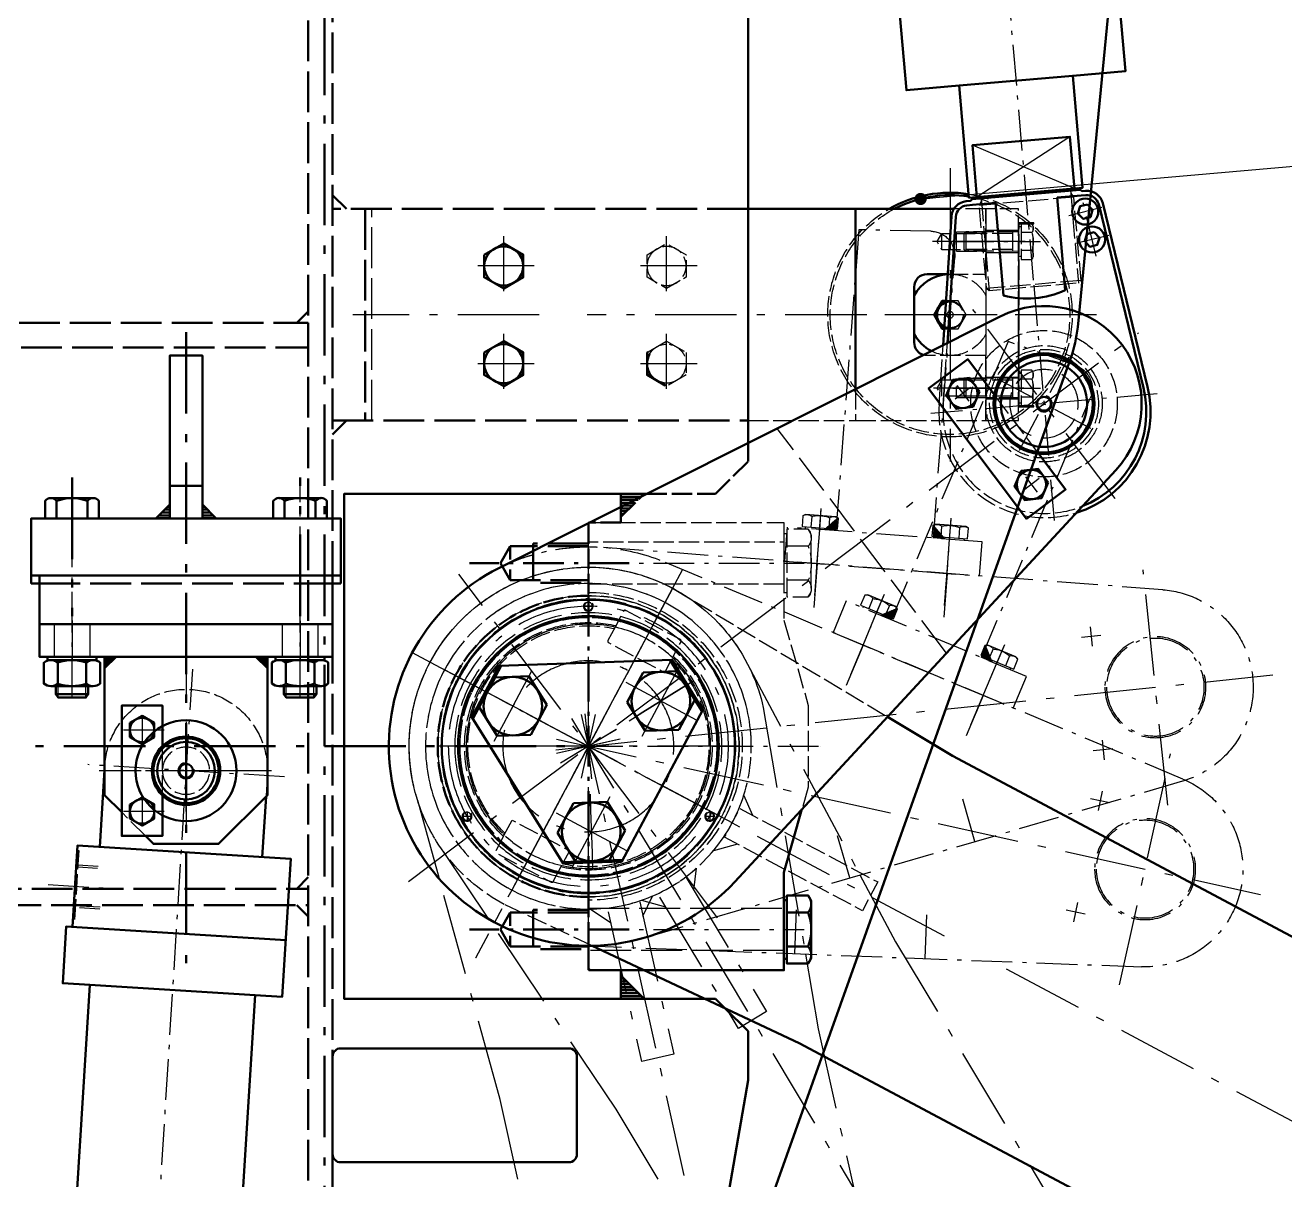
# Model space of a CAD drawing. Extents: x 0 to 5945, y 0 to 4205.
# Drawn here: x 3997 to 4770, y 1923 to 2632 of the extents above; entities that cross this region are included whole.
import ezdxf

# ---------------------------------------------------------------- set-up
doc = ezdxf.new("R2010")
doc.units = 0
doc.header["$LTSCALE"] = 5
for name, pattern in [('CENTER', [16, 10, -2.5, 1, -2.5]), ('CENTER2', [8, 5, -1.25, 0.5, -1.25]), ('DASHED', [6.25, 5, -1.25]), ('DASHED2', [3.1, 2.5, -0.6])]:
    doc.linetypes.add(name, pattern=pattern)
doc.layers.get('0').update_dxf_attribs({"color": 4, "linetype": 'CONTINUOUS', "lineweight": 50})
for name, color, linetype, lineweight in [('1', 4, 'CONTINUOUS', 50), ('3', 7, 'DASHED', 25), ('3A', 7, 'DASHED2', 25), ('4', 7, 'CONTINUOUS', 25), ('5', 7, 'CONTINUOUS', 25), ('7', 2, 'CENTER', 25), ('7A', 2, 'CENTER2', 25), ('8', 7, 'CONTINUOUS', 25)]:
    doc.layers.add(name, color=color, linetype=linetype, lineweight=lineweight)
doc.styles.get("Standard").update_dxf_attribs({"font": 'bgdx.shx', "bigfont": 'bghzdx.shx'})
doc.dimstyles.new('GEN-ISO$7', dxfattribs={"dimscale": 5, "dimtxt": 5, "dimasz": 1.5, "dimexe": 2, "dimexo": 0, "dimgap": 1.6, "dimtad": 1, "dimdec": 3, "dimzin": 9, "dimdsep": 46, "dimtxsty": 'Standard', "dimcen": 0, "dimclrd": 256, "dimclre": 256, "dimclrt": 4, "dimadec": 0, "dimazin": 2, "dimtp": 0.1, "dimtm": 0.1, "dimtfac": 0.71, "dimtdec": 3, "dimtmove": 0, "dimatfit": 3, "dimldrblk": 'DOT', "dimfxl": 0, "dimtzin": 9, "dimlwd": -1, "dimlwe": -1, "dimarcsym": 0})

# ---------------------------------------------------------------- blocks, each defined once
blk = doc.blocks.new('_Dot')
at = {"color": 0, "linetype": 'ByBlock', "lineweight": -2}
blk.add_line((-0.5, 0), (-1, 0), dxfattribs=at)
at = {"color": 0, "linetype": 'ByBlock', "const_width": 0.5}
blk.add_lwpolyline([(-0.25, 0, 1), (0.25, 0, 1)], format="xyb", close=True, dxfattribs=at)
blk = doc.blocks.new('*X26')
at = {"layer": '8', "lineweight": 50}
for p, q in [((10.05, 6.13), (-3.93, 6.13)), ((-3.93, 4.38), (8.3, 4.38)), ((6.55, 2.63), (-3.93, 2.63)), ((-3.93, 0.88), (4.8, 0.88)), ((3.05, -0.87), (-3.93, -0.87)), ((-3.93, -2.62), (1.3, -2.62)), ((-0.45, -4.37), (-3.93, -4.37)), ((-3.93, -6.13), (-2.2, -6.13))]:
    blk.add_line(p, q, dxfattribs=at)
blk = doc.blocks.new('*X28')
at = {"layer": '8', "lineweight": 50}
for p, q in [((-3.53, 7), (-3.47, 7)), ((-1.72, 5.25), (-3.53, 5.25)), ((-3.53, 3.5), (0.03, 3.5)), ((1.78, 1.75), (-3.53, 1.75)), ((-3.53, 0), (3.53, 0)), ((5.28, -1.75), (-3.53, -1.75)), ((-3.53, -3.5), (7.03, -3.5)), ((8.78, -5.25), (-3.53, -5.25)), ((-3.53, -7), (10.53, -7))]:
    blk.add_line(p, q, dxfattribs=at)
blk = doc.blocks.new('*X31')
at = {"layer": '8', "lineweight": 50}
for p, q in [((-2.45, 3.5), (-1.05, 3.5)), ((0.7, 1.75), (-2.45, 1.75)), ((-2.45, 0), (2.45, 0)), ((4.2, -1.75), (-2.45, -1.75)), ((-2.45, -3.5), (5.95, -3.5))]:
    blk.add_line(p, q, dxfattribs=at)
blk = doc.blocks.new('*X32')
at = {"layer": '8', "lineweight": 50}
for p, q in [((2.45, 1.75), (-0.7, 1.75)), ((1.05, 3.5), (2.45, 3.5)), ((-5.95, -3.5), (2.45, -3.5)), ((2.45, -1.75), (-4.2, -1.75)), ((-2.45, 0), (2.45, 0))]:
    blk.add_line(p, q, dxfattribs=at)
blk = doc.blocks.new('22107608B1-S')
at = {"layer": '1', "lineweight": 50}
for p, q in [((-95, -5256), (-75, -5256)), ((-180, -5311), (10, -5311)), ((182, -5556.86), (196.14, -5571))]:
    blk.add_line(p, q, dxfattribs=at)
for points in [[(260, -5022.85), (260, -4292.48), (289.34, -4260.46)], [(260, -5229.7), (260, -5022.85)], [(233.44, -5571), (12, -5571), (12, -5261), (197.68, -5261)], [(182, -5571), (12, -5571), (12, -5261), (182, -5261), (182, -5268.88)], [(10, -5316), (10, -5276), (-180, -5276), (-180, -5316), (-175.03, -5316)], [(4.97, -5316), (10, -5316)]]:
    blk.add_lwpolyline(points, dxfattribs=at)
at = {"layer": '1', "lineweight": 50, "flags": 128}
for points in [[(-95, -5276), (-95, -5176), (-75, -5176), (-75, -5276), (-95, -5276)], [(-95, -5267.51), (-103.49, -5276), (-95, -5276), (-95, -5267.51)], [(-75, -5267.51), (-66.51, -5276), (-75, -5276), (-75, -5267.51)]]:
    blk.add_lwpolyline(points, dxfattribs=at)
at = {"layer": '1', "lineweight": 50}
for points in [[(162, -5530.7), (162, -5552.9, 0.414214), (162.6, -5553.5), (182, -5553.5), (182, -5571)], [(-400, -6383), (-550, -6383), (-550, -6384), (-550, -6431), (-220, -6501.41), (-157.24, -6456.8, -0.414214), (-143.29, -6459.16), (-46.04, -6596), (-10, -6596), (105.04, -6516.48), (260, -5621), (260, -5591), (245.82, -5576.82)]]:
    blk.add_lwpolyline(points, format="xyb", dxfattribs=at)
at = {"layer": '1', "lineweight": 50, "flags": 128}
blk.add_lwpolyline([(9.98, -5671.5), (149.98, -5671.5, 0.414212), (154.98, -5666.5), (154.98, -5606.5, 0.414211), (149.98, -5601.5), (9.98, -5601.5, 0.414215), (4.98, -5606.5), (4.98, -5666.5, 0.414216)], format="xyb", close=True, dxfattribs=at)
at = {"layer": '3', "lineweight": 50}
for p, q in [((4.96, -5077.51), (13.45, -5086)), ((260, -5086), (4.96, -5086)), ((25, -5086), (25, -5216)), ((-17.07, -5156), (-10, -5148.93)), ((4.97, -5216), (260, -5216)), ((4.97, -5224.49), (13.45, -5216)), ((-17.07, -5503.5), (-10, -5496.43)), ((-10, -5520.57), (-17.07, -5513.5))]:
    blk.add_line(p, q, dxfattribs=at)
at = {"layer": '3', "lineweight": 50, "flags": 128}
for points in [[(-10, -6300), (5, -6300), (4.93, -4196.94), (-10, -4197), (-10, -6300)], [(-280, -5171), (-10, -5171), (-10, -5156), (-280, -5156), (-280, -5171)], [(114, -5293), (107.94, -5303.5), (114, -5314)], [(162, -5293), (114, -5293), (114, -5314), (162, -5314)], [(162, -5291.5), (128, -5291.5), (128, -5315.5), (162, -5315.5)], [(114, -5518), (107.94, -5528.5), (114, -5539)], [(162, -5518), (114, -5518), (114, -5539), (162, -5539)], [(162, -5516.5), (128, -5516.5), (128, -5540.5), (162, -5540.5)]]:
    blk.add_lwpolyline(points, dxfattribs=at)
at = {"layer": '3', "lineweight": 50}
blk.add_lwpolyline([(-175.03, -5316), (4.97, -5316)], dxfattribs=at)
at = {"layer": '3', "lineweight": 50, "flags": 128}
blk.add_lwpolyline([(-201, -5513.5), (-201, -5503.5), (-10, -5503.5), (-10, -5513.5)], close=True, dxfattribs=at)
at = {"layer": '3A', "lineweight": 50}
blk.add_line((182, -5275.14), (196.14, -5261), dxfattribs=at)
for points in [[(197.68, -5261), (240, -5261), (260, -5241), (260, -5229.7)], [(245.82, -5576.82), (240, -5571), (233.44, -5571)]]:
    blk.add_lwpolyline(points, dxfattribs=at)
blk.add_lwpolyline([(182, -5268.88), (182, -5278.5), (162.6, -5278.5, 0.414214), (162, -5279.1), (162, -5323.5, 1), (162, -5508.5), (162, -5530.7, 0.414214)], format="xyb", dxfattribs=at)
at = {"layer": '7', "lineweight": 50}
blk.add_line((-85, -5161.7), (-85, -5561.59), dxfattribs=at)
at = {"layer": '7', "lineweight": 50, "flags": 128}
for points in [[(0, -3686), (0, -3711), (0, -6358), (0, -6383)], [(-155, -5251), (-155, -5276), (-155, -5311), (-155, -5336)], [(-15, -5336), (-15, -5311), (-15, -5276), (-15, -5251)], [(-400, -5416), (-375, -5416), (165.88, -5416), (165.88, -5416)]]:
    blk.add_lwpolyline(points, dxfattribs=at)
at = {"layer": '7A', "lineweight": 50, "flags": 128}
for points in [[(187, -5303.5), (162, -5303.5), (114, -5303.5), (89, -5303.5)], [(162, -5508.5), (162, -5341), (162, -5323.5)], [(187, -5528.5), (162, -5528.5), (114, -5528.5), (89, -5528.5)]]:
    blk.add_lwpolyline(points, dxfattribs=at)
at = {"layer": '8', "lineweight": 50}
for name, p in [('*X26', (185.93, -5267.29)), ('*X32', (-97.45, -5272.41)), ('*X31', (-72.55, -5272.41)), ('*X28', (185.53, -5563.91))]:
    blk.add_blockref(name, p, dxfattribs=at)
blk = doc.blocks.new('*X47')
at = {"layer": '8', "lineweight": 50}
for p, q in [((4.68075, 3.0625), (-1.61825, 3.0625)), ((-1.61825, 2.1875), (3.80575, 2.1875)), ((2.93075, 1.3125), (-1.61825, 1.3125)), ((-1.61825, 0.4375), (2.05575, 0.4375)), ((1.18075, -0.4375), (-1.61825, -0.4375)), ((-1.61825, -1.3125), (0.30575, -1.3125)), ((-0.56925, -2.1875), (-1.61825, -2.1875)), ((-1.61825, -3.0625), (-1.44425, -3.0625))]:
    blk.add_line(p, q, dxfattribs=at)
blk = doc.blocks.new('*X48')
at = {"layer": '8', "lineweight": 50}
for p, q in [((1.6175, 3.0625), (-4.68, 3.0625)), ((-3.805, 2.1875), (1.6175, 2.1875)), ((1.6175, 1.3125), (-2.93, 1.3125)), ((-2.055, 0.4375), (1.6175, 0.4375)), ((1.6175, -0.4375), (-1.18, -0.4375)), ((-0.305, -1.3125), (1.6175, -1.3125)), ((1.6175, -2.1875), (0.57, -2.1875)), ((1.445, -3.0625), (1.6175, -3.0625))]:
    blk.add_line(p, q, dxfattribs=at)
blk = doc.blocks.new('22107580-V')
at = {"layer": '1'}
for p, q in [((20, -27.07), (27.071, -20)), ((112.929, -20), (119.999, -27.07))]:
    blk.add_line(p, q, dxfattribs=at)
at = {"layer": '1', "flags": 128}
blk.add_lwpolyline([(-20, 0), (159.999, 0), (159.999, -20), (-20, -20)], close=True, dxfattribs=at)
at = {"layer": '1'}
for points in [[(109.499, -115.5), (119.999, -105), (119.999, -20), (20, -20)], [(20, -20), (20, -105), (50, -135), (89.999, -135), (94.999, -130)]]:
    blk.add_lwpolyline(points, dxfattribs=at)
for radius in [21, 20]:
    blk.add_circle((69.999, -90), radius, dxfattribs=at)
at = {"layer": '3'}
for p, q in [((-11, 0), (-11, -20)), ((11, 0), (11, -20)), ((128.999, 0), (128.999, -20)), ((150.999, 0), (150.999, -20))]:
    blk.add_line(p, q, dxfattribs=at)
at = {"layer": '3A'}
blk.add_lwpolyline([(94.999, -130), (109.499, -115.5)], dxfattribs=at)
at = {"layer": '7'}
for p, q in [((0, 2.11), (0, -22.735)), ((69.999, 2.5275), (69.999, -137.775)), ((139.999, 2.3175), (139.999, -22.735)), ((96.999, -57.8775), (96.999, -72.4925)), ((17.5883, -90), (123.4415, -90)), ((96.999, -107.8775), (96.999, -122.4925))]:
    blk.add_line(p, q, dxfattribs=at)
at = {"layer": '7A', "flags": 128}
for points in [[(83.499, -65), (88.499, -65), (105.499, -65), (110.499, -65)], [(83.499, -115), (88.499, -115), (105.499, -115), (110.499, -115)]]:
    blk.add_lwpolyline(points, dxfattribs=at)
at = {"layer": '8'}
for name, p in [('*X47', (21.6182, -23.8325)), ('*X48', (118.3815, -23.8325))]:
    blk.add_blockref(name, p, dxfattribs=at)
blk = doc.blocks.new('Achsh-25x6-D1')
at = {"layer": '1', "flags": 128}
blk.add_lwpolyline([(20, -14.14), (20, 10.67), (-5, 10.67), (-5, -69.33), (20, -69.33), (20, -44.52)], dxfattribs=at)
for points in [[(0, 0), (0, -8.66), (7.5, -12.99), (15, -8.66), (15, 0), (7.5, 4.33)], [(0, -50), (0, -58.66), (7.5, -62.99), (15, -58.66), (15, -50), (7.5, -45.67)]]:
    blk.add_lwpolyline(points, close=True, dxfattribs=at)
at = {"layer": '1'}
for centre in [(7.5, -4.33), (7.5, -54.33)]:
    blk.add_circle(centre, 7.5, dxfattribs=at)
at = {"layer": '3A'}
blk.add_line((20, -44.52), (20, -14.14), dxfattribs=at)
blk = doc.blocks.new('22107588-V')
at = {"layer": '1'}
blk.add_lwpolyline([(-131.1, -38.66), (-120, -77.5), (-120, -137.5), (-34.23, -137.5)], dxfattribs=at)
blk.add_lwpolyline([(-34.23, -137.5), (-1, -137.5), (0, -136.5), (0, -122.5, -1)], format="xyb", dxfattribs=at)
at = {"layer": '3'}
for points in [[(0, -122.5), (0, -99.5), (-120, -99.5), (-120, -125.5)], [(-120, -125.5), (0, -125.5), (0, -122.5)]]:
    blk.add_lwpolyline(points, dxfattribs=at)
at = {"layer": '3A'}
blk.add_lwpolyline([(0, 136.5), (-1, 137.5), (-120, 137.5), (-120, 77.5), (-135, 25), (-135, -25), (-131.1, -38.66)], dxfattribs=at)
blk.add_lwpolyline([(0, -122.5), (0, -92.5, -1), (0, 92.5), (0, 136.5)], format="xyb", dxfattribs=at)
at = {"layer": '3A', "flags": 128}
blk.add_lwpolyline([(-120, 99.5), (0, 99.5), (0, 125.5), (-120, 125.5)], close=True, dxfattribs=at)
at = {"layer": '3A'}
blk.add_arc((0, 0), 94.5, 90, 270, dxfattribs=at)
at = {"layer": '7A', "flags": 128}
for points in [[(0, 112.5), (-120, 112.5), (-132.5, 112.5)], [(0, -92.5), (0, -92.5), (0, 92.5)], [(3.79, 0), (3.79, 0), (-142.27, 0), (-142.27, 0)], [(0, -112.5), (-120, -112.5), (-132.5, -112.5)]]:
    blk.add_lwpolyline(points, dxfattribs=at)
blk = doc.blocks.new('22107582-V')
at = {"layer": '1'}
for points in [[(95, 276.35), (95, 216), (-15.56, 216)], [(-15.56, 216), (95, 216), (95, 150)]]:
    blk.add_lwpolyline(points, dxfattribs=at)
blk.add_lwpolyline([(5.36, 257.64, 0.32905), (13, 252), (47, 252, 0.414214), (55, 260), (55, 272.57)], format="xyb", dxfattribs=at)
at = {"layer": '3'}
for p, q in [((-20, 269), (-10, 269)), ((-35, -81), (95, -81))]:
    blk.add_line(p, q, dxfattribs=at)
at = {"layer": '3', "flags": 128}
for points in [[(-21, 296), (-21, 278), (-9, 278), (-9, 296)], [(-20, 296), (-20, 269), (-15, 266.11), (-10, 269), (-10, 296)]]:
    blk.add_lwpolyline(points, dxfattribs=at)
at = {"layer": '3A'}
for p, q in [((69, 278), (69, 296)), ((81, 278), (81, 296)), ((69, 278), (81, 278)), ((70, 269), (80, 269))]:
    blk.add_line(p, q, dxfattribs=at)
blk.add_lwpolyline([(-35, 296), (5, 296), (5, 260, 0.074949), (5.36, 257.64)], format="xyb", dxfattribs=at)
for points in [[(-15.56, 216), (-35, 216), (-35, 296)], [(55, 272.57), (55, 296), (95, 296), (95, 276.35)], [(-35, 150), (-35, 216)]]:
    blk.add_lwpolyline(points, dxfattribs=at)
at = {"layer": '3A', "flags": 128}
blk.add_lwpolyline([(70, 296), (70, 269), (75, 266.11), (80, 269), (80, 296)], dxfattribs=at)
at = {"layer": '7'}
for p, q in [((-15, 301.64), (-15, 263.91)), ((30, 302.9), (30, 51.27)), ((75, 297.83), (75, 263.34)), ((0, 118.72), (0, 84.03)), ((60, 118.72), (60, 84.03)), ((-15.55, 100), (18.3, 100)), ((44.45, 100), (78.3, 100)), ((0, 18.72), (0, -15.97)), ((30, 21.87), (30, -92.57)), ((60, 18.72), (60, -15.97)), ((-15.55, 0), (18.3, 0)), ((44.45, 0), (78.3, 0))]:
    blk.add_line(p, q, dxfattribs=at)
blk = doc.blocks.new('22107576-Dv')
at = {"layer": '3'}
for p, q in [((-6.75, 0), (-6.75, 20)), ((6.7503, 20), (6.7503, 0)), ((83.2503, 20), (83.2503, 0)), ((96.7503, 0), (96.7503, 20))]:
    blk.add_line(p, q, dxfattribs=at)
at = {"layer": '3A', "flags": 128}
blk.add_lwpolyline([(-20, 20), (110.0003, 20), (110.0003, 0), (-20, 0)], close=True, dxfattribs=at)
at = {"layer": '7'}
for p, q in [((0, -4.055), (0, 24.343)), ((90.0003, -3.387), (90.0003, 22.673))]:
    blk.add_line(p, q, dxfattribs=at)
blk = doc.blocks.new('22107570-Sv')
at = {"layer": '3A'}
for centre, radius in [((0, 0), 46.25), ((0, 0), 45.25), ((0, 43), 1.25), ((0, 0), 41), ((0, 0), 40), ((-37.24, -21.5), 1.25), ((37.24, -21.5), 1.25)]:
    blk.add_circle(centre, radius, dxfattribs=at)
at = {"layer": '4', "flags": 128}
for points in [[(0.93, 44.18, -1.597275), (-1.5, 43, -0.168227), (-1.18, 43.93)], [(-36.31, -20.32, -1.597275), (-38.74, -21.5, -0.168227), (-38.42, -20.57)], [(38.17, -20.32, -1.597275), (35.74, -21.5, -0.168227), (36.06, -20.57)]]:
    blk.add_lwpolyline(points, format="xyb", dxfattribs=at)
at = {"layer": '7'}
for p, q in [((1.5, 43), (-1.5, 43)), ((0, 44.5), (0, 41.5)), ((-35.74, -21.5), (-38.74, -21.5)), ((-37.24, -20), (-37.24, -23)), ((38.74, -21.5), (35.74, -21.5)), ((37.24, -20), (37.24, -23))]:
    blk.add_line(p, q, dxfattribs=at)
at = {"layer": '7A', "flags": 128}
for points in [[(0, -46.25), (0, -46.25), (0, 46.25), (0, 46.25)], [(-46.25, 0), (-46.25, 0), (46.25, 0), (46.25, 0)]]:
    blk.add_lwpolyline(points, dxfattribs=at)
at = {"layer": '7A'}
blk.add_circle((0, 0), 43, dxfattribs=at)
blk = doc.blocks.new('22107587-S')
at = {"layer": '1'}
for radius in [20, 17.69, 4.25]:
    blk.add_circle((0, 0), radius, dxfattribs=at)
at = {"layer": '3A'}
blk.add_circle((0, 0), 14.5, dxfattribs=at)
at = {"layer": '4', "flags": 128}
blk.add_lwpolyline([(0.99, 4.9, -2.10934), (-5, 0, -0.050042), (-4.9, 0.99)], format="xyb", dxfattribs=at)
at = {"layer": '7', "flags": 128}
for points in [[(0, -25), (0, -25), (0, 25), (0, 25)], [(-25, 0), (-25, 0), (25, 0), (25, 0)]]:
    blk.add_lwpolyline(points, dxfattribs=at)
blk = doc.blocks.new('22107577-Sv')
at = {"layer": '3A'}
for p, q in [((-11.47, -4.5), (-10.97, -4.5)), ((100.97, -4.5), (101.47, -4.5))]:
    blk.add_line(p, q, dxfattribs=at)
blk.add_lwpolyline([(-11.47, -9.5), (-11.47, 0), (101.47, 0), (101.47, -9.5), (100.97, -9.5), (100.97, -0.5), (-10.97, -0.5), (-10.97, -9.5)], close=True, dxfattribs=at)
blk = doc.blocks.new('6kt-schr-M12x35-Vv')
at = {"layer": '3A'}
for p, q in [((-12.44, 2.55), (3.56, 12.19)), ((0.75, 9.39), (4.13, 3.77)), ((3.56, 12.19), (5.44, 12.22)), ((5.44, 12.22), (8.83, 6.6)), ((-13.35, 0.9), (-12.44, 2.55)), ((-9.96, -4.72), (-13.35, 0.9)), ((8.83, 6.6), (-9.96, -4.72)), ((-8.65, 3.73), (-5.27, -1.89)), ((5.14, 3.1), (21.55, -24.14)), ((7.14, 5.59), (7.71, 4.64)), ((-7.71, -4.64), (-8.28, -3.7)), ((-5.14, -3.1), (11.27, -30.34)), ((7.31, -0.5), (-2.97, -6.69)), ((-2.07, -6.15), (13.25, -31.59)), ((6.41, -1.04), (21.73, -26.48)), ((11.27, -30.34), (11.81, -31.24)), ((22.09, -25.04), (11.81, -31.24)), ((13.25, -31.59), (21.73, -26.48)), ((21.55, -24.14), (22.09, -25.04)), ((22.09, -25.04), (21.73, -26.48)), ((11.81, -31.24), (13.25, -31.59))]:
    blk.add_line(p, q, dxfattribs=at)
for centre, radius, start, end in [((4.05, -6.73), 16.45, 101.5911, 140.53357), ((4.91, 7.79), 4.47, 83.18257, 158.94209), ((-9.18, -0.7), 4.47, 83.18259, 158.9421)]:
    blk.add_arc(centre, radius, start, end, dxfattribs=at)
at = {"layer": '7A'}
blk.add_line((20.98, -34.84), (-6.69, 11.11), dxfattribs=at)
blk = doc.blocks.new('6kt-schr-M24x150-Vv')
at = {"layer": '1'}
for p, q in [((-121.8, -207.01), (-120, -207.01)), ((-135.02, -214.62), (-121.8, -214.62)), ((-135.02, -235.41), (-121.8, -235.41)), ((-120, -243.01), (-121.8, -243.01))]:
    blk.add_line(p, q, dxfattribs=at)
at = {"layer": '1', "flags": 128}
blk.add_lwpolyline([(-136.8, -207.32), (-135.02, -204.23), (-121.8, -204.23), (-121.8, -245.8), (-135.02, -245.8), (-136.8, -242.71), (-136.8, -207.32)], dxfattribs=at)
blk.add_lwpolyline([(-135.02, -204.23, 0.343154), (-135.02, -214.62, 0.171573), (-135.02, -235.41, 0.343154), (-135.02, -245.8)], format="xyb", dxfattribs=at)
at = {"layer": '3A'}
for p, q in [((-121.8, 17.99), (-120, 17.99)), ((-135.02, 10.38), (-121.8, 10.38)), ((-135.02, -10.41), (-121.8, -10.41)), ((-120, -18.01), (-121.8, -18.01))]:
    blk.add_line(p, q, dxfattribs=at)
at = {"layer": '3A', "flags": 128}
blk.add_lwpolyline([(-136.8, 17.68), (-135.02, 20.77), (-121.8, 20.77), (-121.8, -20.8), (-135.02, -20.8), (-136.8, -17.71), (-136.8, 17.68)], dxfattribs=at)
blk.add_lwpolyline([(-135.02, 20.77, 0.343154), (-135.02, 10.38, 0.171573), (-135.02, -10.41, 0.343154), (-135.02, -20.8)], format="xyb", dxfattribs=at)
blk = doc.blocks.new('6kt-verschr-M20x110-V')
at = {"layer": '1'}
for p, q in [((-12.99, 12.5), (12.99, 12.5)), ((-9.48, 10.71), (-9.48, 0)), ((9.48, 10.71), (9.48, 0)), ((-8.77, -88.52), (-8.77, -101.48)), ((8.77, -88.52), (8.77, -101.48)), ((12.99, -103), (-12.99, -103)), ((-10, -108.01), (10, -108.01))]:
    blk.add_line(p, q, dxfattribs=at)
at = {"layer": '1', "flags": 128}
blk.add_lwpolyline([(15, 0), (-16.5, 0), (-16.5, 10.71, -0.510795), (-9.48, 10.71, -0.188993), (9.48, 10.71, -0.510795), (16.5, 10.71), (16.5, 0)], format="xyb", close=True, dxfattribs=at)
blk.add_lwpolyline([(-15, -87), (15, -87), (15, -85), (-15, -85)], close=True, dxfattribs=at)
for points in [[(-13.01, -87, 0.179455), (-17.32, -88.61), (-17.32, -101.39, 0.366725), (-8.77, -101.48, 0.173815), (8.77, -101.48, 0.366725), (17.32, -101.39), (17.32, -88.61, 0.179455), (13.01, -87)], [(12.97, -87, 0.174003), (8.77, -88.52, 0.173815), (-8.77, -88.52, 0.174027), (-12.97, -87)]]:
    blk.add_lwpolyline(points, format="xyb", dxfattribs=at)
blk.add_lwpolyline([(-10, -103), (-10, -108.01), (-8.5, -110.01), (8.5, -110.01), (10, -108.01), (10, -103)], dxfattribs=at)
at = {"layer": '4'}
for p, q in [((-8.5, -110.01), (-8.5, -103)), ((8.5, -110.01), (8.5, -103))]:
    blk.add_line(p, q, dxfattribs=at)
at = {"layer": '7A', "flags": 128}
blk.add_lwpolyline([(0, -110.01), (0, -103), (0, 20.05)], dxfattribs=at)
blk = doc.blocks.new('22107676-V')
at = {"layer": '1', "flags": 128}
for points in [[(-98, -1114.07), (-110, -1107.14), (-122, -1114.07), (-122, -1127.93), (-110, -1134.86), (-98, -1127.93)], [(-98, -1174.07), (-110, -1167.14), (-122, -1174.07), (-122, -1187.93), (-110, -1194.86), (-98, -1187.93)]]:
    blk.add_lwpolyline(points, close=True, dxfattribs=at)
at = {"layer": '1'}
for points in [[(-209.04, -1194.31), (-198, -1187.93), (-198, -1174.07)], [(-198, -1174.07), (-198.69, -1173.68)]]:
    blk.add_lwpolyline(points, dxfattribs=at)
blk.add_lwpolyline([(-4.97, -1341), (175.03, -1341), (175.03, -1311), (-4.97, -1311)], close=True, dxfattribs=at)
for centre in [(-110, -1121), (-110, -1181)]:
    blk.add_circle(centre, 12, dxfattribs=at)
blk.add_arc((-210, -1181), 12, 277.99807, 28.67608, dxfattribs=at)
at = {"layer": '3A', "flags": 128}
blk.add_lwpolyline([(-198, -1114.07), (-210, -1107.14), (-222, -1114.07), (-222, -1127.93), (-210, -1134.86), (-198, -1127.93)], close=True, dxfattribs=at)
at = {"layer": '3A'}
blk.add_lwpolyline([(-198.69, -1173.68), (-210, -1167.14), (-222, -1174.07), (-222, -1187.93), (-210, -1194.86), (-209.04, -1194.31)], dxfattribs=at)
blk.add_circle((-210, -1121), 12, dxfattribs=at)
for start, end in [(97.99807, 277.99807), (28.67608, 97.99807)]:
    blk.add_arc((-210, -1181), 12, start, end, dxfattribs=at)
at = {"xscale": -1}
for name, p in [('22107608B1-S', (0, 4000)), ('Achsh-25x6-D1', (119.5, -1401.67))]:
    blk.add_blockref(name, p, dxfattribs=at)
for name, p, rotation in [('22107576-Dv', (-426, -1106), 270), ('22107582-V', (-110, -1181), 90), ('22107577-Sv', (-426, -1106), 270)]:
    blk.add_blockref(name, p, dxfattribs=dict(rotation=rotation))
for name, p in [('6kt-verschr-M20x110-V', (15, -1276)), ('6kt-verschr-M20x110-V', (155, -1276.05)), ('22107588-V', (-162, -1416)), ('22107580-V', (15, -1341)), ('22107587-S', (85, -1431))]:
    blk.add_blockref(name, p)
at = {"xscale": 2, "yscale": 2, "zscale": 2}
blk.add_blockref('22107570-Sv', (-162, -1416), dxfattribs=at)
at = {"layer": '1', "rotation": 58.93768522999258}
for p in [(-426.5, -1106), (-426.5, -1196)]:
    blk.add_blockref('6kt-schr-M12x35-Vv', p, dxfattribs=at)
at = {"layer": '1'}
blk.add_blockref('6kt-schr-M24x150-Vv', (-162, -1303.5), dxfattribs=at)
blk = doc.blocks.new('22107641_1-V')
at = {"layer": '1', "flags": 128}
for points in [[(597, -5.16), (662, -5.16), (662, -37.67), (662, -37.67), (731.14, -37.67), (731.14, -107.67), (662, -107.67), (662, -140.16), (597, -140.16)], [(731.14, -42.67), (699.14, -42.67), (699.14, -102.67), (731.14, -102.67), (731.14, -42.67)]]:
    blk.add_lwpolyline(points, dxfattribs=at)
blk.add_lwpolyline([(662, -37.67), (662, -107.67)], close=True, dxfattribs=at)
at = {"layer": '3A'}
for p, q in [((733.74, -45.17), (789.14, -45.17)), ((736.34, -43.67), (736.34, -101.67)), ((787.64, -43.67), (787.64, -101.67)), ((733.74, -100.17), (789.14, -100.17))]:
    blk.add_line(p, q, dxfattribs=at)
at = {"layer": '3A', "flags": 128}
blk.add_lwpolyline([(731.14, -43.67), (731.14, -45.17), (733.74, -45.17), (736.34, -43.67), (787.64, -43.67), (789.14, -45.17), (789.14, -100.17), (787.64, -101.67), (736.34, -101.67), (733.74, -100.17), (731.14, -100.17), (731.14, -101.67)], dxfattribs=at)
at = {"layer": '4'}
for p, q in [((731.14, -42.67), (699.14, -102.67)), ((699.14, -42.67), (731.14, -102.67))]:
    blk.add_line(p, q, dxfattribs=at)
at = {"layer": '7A'}
blk.add_line((-160.07, -72.66), (791.79, -72.67), dxfattribs=at)
blk = doc.blocks.new('22107641_40-V1')
at = {"layer": '1'}
blk.add_line((-130.86, 33.48), (-130.86, -33.26), dxfattribs=at)
for points in [[(-131.86, 32.23), (-131.86, 32.23), (-129.86, 34.73), (-129.86, 36.73, -0.370189), (-121.38, 46.61), (-6.75, 64.24, -0.396286), (66.65, 13.82)], [(-127.26, 19), (-127.26, 33.82), (-127.26, 36.73, -0.370189), (-120.99, 44.04, 0), (-120.99, 44.04), (-6.35, 61.67, -0.374055), (62.9, 17.94)], [(-43.1, -58.66), (-121.38, -46.64, -0.370256), (-129.86, -36.76), (-129.86, -34.26), (-131.86, -32.26), (-131.86, 32.23)], [(-44.21, -55.86), (-120.99, -44.07, 0.000001), (-120.99, -44.07, -0.370257), (-127.26, -36.76), (-127.26, -33.18), (-127.26, -19), (-70.22, -19, 0.176846), (-70.22, 19), (-127.26, 19)]]:
    blk.add_lwpolyline(points, format="xyb", dxfattribs=at)
at = {"layer": '1', "flags": 128}
for points in [[(-121.51, 37.13), (-120.81, 32.57), (-116.5, 30.89), (-112.9, 33.78), (-113.25, 36.06), (-113.6, 38.35), (-117.91, 40.02), (-121.51, 37.13)], [(-104.12, 39.81), (-103.41, 35.24), (-99.11, 33.57), (-95.51, 36.46), (-95.86, 38.74), (-96.21, 41.02), (-100.51, 42.7), (-104.12, 39.81)]]:
    blk.add_lwpolyline(points, dxfattribs=at)
at = {"layer": '1'}
for centre in [(-117.21, 35.46), (-99.81, 38.13)]:
    blk.add_circle(centre, 8, dxfattribs=at)
at = {"layer": '3A'}
for points in [[(62.9, 17.94, -0.551121), (-6.34, -61.68), (-44.21, -55.86, 0.000001)], [(66.65, 13.82, -0.526147), (-6.73, -64.25), (-43.1, -58.66, -0.370256)]]:
    blk.add_lwpolyline(points, format="xyb", dxfattribs=at)
for radius in [45, 35.72, 33.4, 30]:
    blk.add_circle((-1.86, 0), radius, dxfattribs=at)
at = {"layer": '7A'}
blk.add_line((-74.86, 0), (71.9, 0), dxfattribs=at)
at = {"layer": '7A', "flags": 128}
for points in [[(-1.86, 69.81), (-1.86, 69.81), (-1.86, -69.81), (-1.86, -69.81)], [(-101.41, 48.51), (-101.41, 48.51), (-98.21, 27.75), (-98.21, 27.75)], [(-89.43, 39.73), (-89.43, 39.73), (-127.58, 33.86), (-127.58, 33.86)], [(-118.8, 45.83), (-118.8, 45.83), (-115.61, 25.08), (-115.61, 25.08)]]:
    blk.add_lwpolyline(points, dxfattribs=at)
blk = doc.blocks.new('22107641-V1')
blk.add_blockref('22107641_1-V', (83, 72.66))
at = {"layer": '1'}
blk.add_blockref('22107641_40-V1', (946, 0), dxfattribs=at)
blk = doc.blocks.new('Achsh-30x8-D')
at = {"layer": '1', "flags": 128}
blk.add_lwpolyline([(0, 0), (16.22, 21.84), (40.3, 3.95), (-19.32, -76.33), (-43.4, -58.45), (-27.19, -36.62)], dxfattribs=at)
for points in [[(8.99, 2.04), (13.12, -7.49), (23.44, -8.69), (29.64, -0.35), (25.51, 9.19), (15.19, 10.39)], [(-32.74, -54.16), (-28.62, -63.69), (-18.29, -64.89), (-12.1, -56.54), (-16.22, -47.01), (-26.55, -45.81)]]:
    blk.add_lwpolyline(points, close=True, dxfattribs=at)
at = {"layer": '1'}
for centre in [(19.31, 0.85), (-22.42, -55.35)]:
    blk.add_circle(centre, 9, dxfattribs=at)
at = {"layer": '3A'}
blk.add_line((-27.19, -36.62), (0, 0), dxfattribs=at)
blk = doc.blocks.new('640_v')
at = {"layer": '1'}
for p, q in [((21.88, 120.53), (360.72, 59.03)), ((360.72, -59.04), (21.88, -120.53))]:
    blk.add_line(p, q, dxfattribs=at)
for radius in [31, 30]:
    blk.add_circle((350, 0), radius, dxfattribs=at)
for centre, radius, start, end in [((0, 0), 122.5, 79.71266, 280.28734), ((350, 0), 60, 280.28734, 79.71266)]:
    blk.add_arc(centre, radius, start, end, dxfattribs=at)
at = {"layer": '3'}
blk.add_line((210, 86.39), (210, -86.39), dxfattribs=at)
at = {"layer": '3A', "flags": 128}
blk.add_lwpolyline([(-68.46, 52.89, -0.199236), (-67.9, 53.41, -0.201493), (-67.13, 53.37), (-57.06, 48.67, -0.760868), (73.96, -12.42), (84.04, -17.12, -0.198399), (84.56, -17.68, -0.199515), (84.52, -18.45), (68.46, -52.89, -0.412884), (67.13, -53.37), (57.06, -48.67, -0.760901), (-73.96, 12.42), (-84.04, 17.12, -0.198338), (-84.56, 17.69, -0.200362), (-84.52, 18.45)], format="xyb", close=True, dxfattribs=at)
at = {"layer": '3A'}
for start, end in [(350.25752, 139.74248), (170.25752, 319.74248)]:
    blk.add_arc((0, 0), 76, start, end, dxfattribs=at)
at = {"layer": '7'}
for p, q in [((314, 29), (314, 41)), ((320, 35), (308, 35)), ((314, -41), (314, -29)), ((320, -35), (308, -35))]:
    blk.add_line(p, q, dxfattribs=at)
at = {"layer": '7', "flags": 128}
for points in [[(0, 131.72), (0, 131.72), (0, -132.37), (0, -132.37)], [(350, 72.8), (350, 72.8), (350, -72.5), (350, -72.5)], [(99.15, -46.23), (99.15, -46.23), (0, 0), (-133.68, 62.34), (-133.68, 62.34)], [(-138.22, 0), (422.5, 0), (422.5, 0)]]:
    blk.add_lwpolyline(points, dxfattribs=at)
blk = doc.blocks.new('638_s')
at = {"layer": '1'}
for radius in [30, 26.53, 4.25]:
    blk.add_circle((0, 0), radius, dxfattribs=at)
at = {"layer": '3'}
blk.add_circle((0, 0), 21, dxfattribs=at)
at = {"layer": '4', "flags": 128}
blk.add_lwpolyline([(0.99, 4.9, -2.10934), (-5, 0, -0.050042), (-4.9, 0.99)], format="xyb", dxfattribs=at)
at = {"layer": '7A', "flags": 128}
for points in [[(0, -32.5), (0, -32.5), (0, 32.5), (0, 32.5)], [(-32.5, 0), (-32.5, 0), (32.5, 0), (32.5, 0)]]:
    blk.add_lwpolyline(points, dxfattribs=at)
blk = doc.blocks.new('6kt-schr-M24x50-Dk')
at = {"layer": '1'}
for p, q in [((-10.39, 18), (-20.78, 0)), ((10.39, 18), (-10.39, 18)), ((20.78, 0), (10.39, 18)), ((-20.78, 0), (-10.39, -18)), ((10.39, -18), (20.78, 0)), ((-10.39, -18), (10.39, -18))]:
    blk.add_line(p, q, dxfattribs=at)
blk.add_circle((0, 0), 18, dxfattribs=at)
blk = doc.blocks.new('644-V')
at = {"layer": '1'}
for p, q in [((-18.44, 70.5), (18.44, 70.5)), ((-11.5, 71.5), (-11.5, 70.5)), ((11.5, 71.5), (11.5, 70.5)), ((-51.67, -51.5), (-70.32, -19.2)), ((70.32, -19.2), (51.67, -51.5)), ((-67.67, -25.79), (-66.8, -25.29)), ((67.67, -25.79), (66.81, -25.29)), ((-56.17, -45.71), (-55.3, -45.21)), ((56.17, -45.71), (55.31, -45.21))]:
    blk.add_line(p, q, dxfattribs=at)
at = {"layer": '1', "flags": 128}
blk.add_lwpolyline([(-52.83, -51.5), (52.83, -51.5), (70.9, -20.2), (17.86, 71.5), (17.86, 71.5), (-17.86, 71.5), (-70.9, -20.2)], close=True, dxfattribs=at)
at = {"layer": '7', "flags": 128}
for points in [[(-61.05, -35.25), (-56.72, -32.75), (-34.21, -19.75), (-29.88, -17.25)], [(29.88, -17.25), (34.21, -19.75), (56.72, -32.75), (61.06, -35.25)]]:
    blk.add_lwpolyline(points, dxfattribs=at)
at = {"layer": '7'}
blk.add_circle((0, 0), 52.5, dxfattribs=at)
at = {"layer": '7A'}
blk.add_line((-59.21, 0), (59.22, 0), dxfattribs=at)
at = {"layer": '7A', "flags": 128}
blk.add_lwpolyline([(0, 79.25), (0, 79.25), (0, -56.5), (0, -56.5)], dxfattribs=at)
blk = doc.blocks.new('22107644-V')
blk.add_blockref('644-V', (0, 0))
at = {"layer": '1'}
blk.add_blockref('6kt-schr-M24x50-Dk', (0, 52.5), dxfattribs=at)
for p, rotation in [((-45.47, -26.25), 120.0000000000103), ((45.47, -26.25), 239.9999999999897)]:
    blk.add_blockref('6kt-schr-M24x50-Dk', p, dxfattribs=dict(at, rotation=rotation))
blk = doc.blocks.new('643_v')
at = {"layer": '1'}
for radius in [90, 80]:
    blk.add_circle((0, 0), radius, dxfattribs=at)
at = {"layer": '7', "flags": 128}
for points in [[(0, -100), (0, -90), (0, 90), (0, 100)], [(-100, 0), (-90, 0), (90, 0), (100, 0)], [(-25.55, -14.75), (-34.21, -19.75), (-56.72, -32.75), (-65.38, -37.75)], [(25.55, -14.75), (34.21, -19.75), (56.72, -32.75), (65.38, -37.75)]]:
    blk.add_lwpolyline(points, dxfattribs=at)
at = {"layer": '7'}
blk.add_circle((0, 0), 52.5, dxfattribs=at)
blk = doc.blocks.new('22107628-V')
at = {"layer": '1'}
blk.add_lwpolyline([(-100, -584.98), (-95, -584.98), (-95, -634), (-94, -635), (-59, -635, -0.414214), (-51, -643), (-51, -677, -0.414214), (-59, -685), (-94, -685), (-95, -686), (-95, -934), (-94, -935), (-59, -935, -0.414214), (-51, -943), (-51, -977, -0.414214), (-59, -985), (-94, -985), (-95, -986), (-95, -1030), (10, -1030), (100, -730), (100, -200), (107.02, -59.6, 1)], format="xyb", dxfattribs=at)
blk.add_lwpolyline([(-102.32, -153.52), (-100, -200), (-100, -584.98)], dxfattribs=at)
at = {"layer": '3'}
for p, q in [((-10.01, -109.14), (-18.34, -98.34)), ((10, -109.14), (20.58, -98.08))]:
    blk.add_line(p, q, dxfattribs=at)
at = {"layer": '3A'}
blk.add_lwpolyline([(107.02, -59.6), (110, 0, 1), (-110, 0), (-102.32, -153.52)], format="xyb", dxfattribs=at)
at = {"layer": '3A', "flags": 128}
blk.add_lwpolyline([(-72.28, 20), (-63, 20, -0.414214), (-62, 19), (-62, -19, -0.414214), (-63, -20), (-72.28, -20)], format="xyb", dxfattribs=at)
blk.add_lwpolyline([(72.28, 20), (62, 20), (62, -20), (72.28, -20)], dxfattribs=at)
blk.add_lwpolyline([(-10, -100), (-10, -196), (10, -196), (10, -100)], close=True, dxfattribs=at)
at = {"layer": '3A'}
for radius in [100, 80, 79, 75]:
    blk.add_circle((0, 0), radius, dxfattribs=at)
for start, end in [(15.68035, 164.31965), (195.68035, 344.31965)]:
    blk.add_arc((0, 0), 74, start, end, dxfattribs=at)
at = {"layer": '7', "flags": 128}
for points in [[(0, 122.5), (0, 110), (0, -258.59)], [(0, 77), (0, 64.5), (0, 40.5), (0, 28)], [(24.5, 52.5), (12, 52.5), (-12, 52.5), (-24.5, 52.5)], [(-122.5, 0), (-110, 0), (110, 0), (122.5, 0)], [(-45.47, -1.75), (-45.47, -14.25), (-45.47, -38.25), (-45.47, -50.75)], [(45.47, -1.75), (45.47, -14.25), (45.47, -38.25), (45.47, -50.75)], [(-20.97, -26.25), (-33.47, -26.25), (-57.47, -26.25), (-69.97, -26.25)], [(69.97, -26.25), (57.47, -26.25), (33.47, -26.25), (20.97, -26.25)], [(0, -290.72), (0, -924.25), (0, -936.75)]]:
    blk.add_lwpolyline(points, dxfattribs=at)
at = {"layer": '7'}
blk.add_circle((0, 0), 52.5, dxfattribs=at)
blk = doc.blocks.new('22107569-V')
at = {"xscale": -0.9999999999999999, "rotation": 146.9878492400123}
blk.add_blockref('22107641-V1', (-1108.93, 366.45), dxfattribs=at)
for name, p, rotation in [('640_v', (0, 0), 204.9999999999761), ('Achsh-30x8-D', (-307.81, -118.37), 61.5979968068369)]:
    blk.add_blockref(name, p, dxfattribs=dict(rotation=rotation))
for name, p in [('22107628-V', (0, 0)), ('643_v', (0, 0)), ('22107644-V', (0, 0)), ('638_s', (-317.21, -147.92))]:
    blk.add_blockref(name, p)
blk = doc.blocks.new('*X144')
at = {"layer": '8', "lineweight": 50}
for p, q in [((-1.31875, 0.4375), (1.75625, 0.4375)), ((1.75625, 1.3125), (-0.44375, 1.3125)), ((0.43125, 2.1875), (1.75625, 2.1875)), ((1.75625, 3.0625), (1.30625, 3.0625)), ((-4.81875, -3.0625), (1.75625, -3.0625)), ((1.75625, -2.1875), (-3.94375, -2.1875)), ((-3.06875, -1.3125), (1.75625, -1.3125)), ((1.75625, -0.4375), (-2.19375, -0.4375))]:
    blk.add_line(p, q, dxfattribs=at)
blk = doc.blocks.new('*X145')
at = {"layer": '8', "lineweight": 50}
for p, q in [((-1.3125, 3.0625), (-1.75, 3.0625)), ((-1.75, 2.1875), (-0.4375, 2.1875)), ((0.4375, 1.3125), (-1.75, 1.3125)), ((-1.75, 0.4375), (1.3125, 0.4375)), ((2.1875, -0.4375), (-1.75, -0.4375)), ((-1.75, -1.3125), (3.0625, -1.3125)), ((3.9375, -2.1875), (-1.75, -2.1875)), ((-1.75, -3.0625), (4.8125, -3.0625))]:
    blk.add_line(p, q, dxfattribs=at)
blk = doc.blocks.new('645_Sb')
at = {"layer": '7', "flags": 128}
for points in [[(-80, -12.48), (-80, 0.02), (-80, 20.02), (-80, 32.51)], [(0, -12.5), (0, 0), (0, 20), (0, 32.5)]]:
    blk.add_lwpolyline(points, dxfattribs=at)
at = {"layer": '7A'}
for p, q in [((-54.13, 207.86), (-9.98, 205.35)), ((-9.98, 205.35), (-10, 20.04)), ((-70, 20.03), (-69.98, 192.88)), ((-77.08, 20.02), (-70, 27.09)), ((-10, 27.07), (-2.93, 20)), ((-100, 20.02), (20, 20)), ((-100, -0.98), (-100, 20.02)), ((20, 20), (20, -1)), ((20, -1), (-100, -0.98))]:
    blk.add_line(p, q, dxfattribs=at)
blk.add_arc((-54.98, 192.88), 15, 86.75703, 179.99155, dxfattribs=at)
at = {"layer": '8'}
for name, p in [('*X144', (-71.76, 23.57)), ('*X145', (-8.25, 23.57))]:
    blk.add_blockref(name, p, dxfattribs=at)
blk = doc.blocks.new('6kt-schr-M12x35-Vvb')
at = {"layer": '7A'}
for p, q in [((-12.44, 2.55), (3.56, 12.19)), ((20.98, -34.84), (-6.69, 11.11)), ((0.75, 9.39), (4.13, 3.77)), ((3.56, 12.19), (5.44, 12.22)), ((5.44, 12.22), (8.83, 6.6)), ((-13.35, 0.9), (-12.44, 2.55)), ((-9.96, -4.72), (-13.35, 0.9)), ((8.83, 6.6), (-9.96, -4.72)), ((-8.65, 3.73), (-5.27, -1.89)), ((7.14, 5.59), (7.71, 4.64)), ((-7.71, -4.64), (-8.28, -3.7))]:
    blk.add_line(p, q, dxfattribs=at)
for centre, radius, start, end in [((4.05, -6.73), 16.45, 101.5911, 140.53357), ((4.91, 7.79), 4.47, 83.18257, 158.94209), ((-9.18, -0.7), 4.47, 83.18259, 158.9421)]:
    blk.add_arc(centre, radius, start, end, dxfattribs=at)
blk = doc.blocks.new('640_Vb')
at = {"layer": '7'}
for p, q in [((151.29, 97.04), (146.46, 70.48)), ((230, 82.76), (225.17, 56.19)), ((314, 29), (314, 41)), ((320, 35), (308, 35)), ((314, -41), (314, -29)), ((320, -35), (308, -35)), ((230, -82.76), (225.17, -56.19)), ((151.29, -97.04), (146.46, -70.48))]:
    blk.add_line(p, q, dxfattribs=at)
at = {"layer": '7', "flags": 128}
for points in [[(350, 72.8), (350, 72.8), (350, -72.5), (350, -72.5)], [(0, 20), (0, -20)], [(18.13, -8.45), (18.13, -8.45), (0, 0), (-18.13, 8.45)], [(-20, 0), (422.5, 0), (422.5, 0)]]:
    blk.add_lwpolyline(points, dxfattribs=at)
at = {"layer": '7A'}
for p, q in [((21.88, 120.53), (360.72, 59.03)), ((360.72, -59.04), (21.88, -120.53))]:
    blk.add_line(p, q, dxfattribs=at)
for radius in [31, 30]:
    blk.add_circle((350, 0), radius, dxfattribs=at)
for centre, radius, start, end in [((0, 0), 122.5, 79.71266, 280.28734), ((350, 0), 60, 280.28734, 79.71266)]:
    blk.add_arc(centre, radius, start, end, dxfattribs=at)
blk = doc.blocks.new('22107628-Vb')
at = {"layer": '7'}
for p, q in [((-10.01, -109.14), (-18.34, -98.34)), ((10, -109.14), (20.58, -98.08))]:
    blk.add_line(p, q, dxfattribs=at)
for points in [[(107.02, -59.6), (110, 0, 1), (-110, 0), (-102.32, -153.52)], [(-100, -584.98), (-95, -584.98), (-95, -634), (-94, -635), (-59, -635, -0.414214), (-51, -643), (-51, -677, -0.414214), (-59, -685), (-94, -685), (-95, -686), (-95, -934), (-94, -935), (-59, -935, -0.414214), (-51, -943), (-51, -977, -0.414214), (-59, -985), (-94, -985), (-95, -986), (-95, -1030), (10, -1030), (100, -730), (100, -200), (107.02, -59.6, 1)]]:
    blk.add_lwpolyline(points, format="xyb", dxfattribs=at)
at = {"layer": '7', "flags": 128}
for points in [[(0, 20), (0, -910.09)], [(-20, 0), (20, 0)]]:
    blk.add_lwpolyline(points, dxfattribs=at)
blk.add_lwpolyline([(-10, -100), (-10, -196), (10, -196), (10, -100)], close=True, dxfattribs=at)
at = {"layer": '7'}
blk.add_lwpolyline([(-102.32, -153.52), (-100, -200), (-100, -584.98)], dxfattribs=at)
for radius in [100, 80, 79, 75]:
    blk.add_circle((0, 0), radius, dxfattribs=at)
blk = doc.blocks.new('22107569-Vb')
for name, p, rotation in [('645_Sb', (-178.7, 24.83), 35.29721122999627), ('640_Vb', (0, 0), 204.999999999976), ('6kt-schr-M12x35-Vvb', (-190.26, 41.15), 4.242036060005827), ('6kt-schr-M12x35-Vvb', (-255.56, -5.06), 4.242036060005827)]:
    blk.add_blockref(name, p, dxfattribs=dict(rotation=rotation))
blk.add_blockref('22107628-Vb', (0, 0))
blk = doc.blocks.new('22107616-V1')
at = {"layer": '1'}
for p, q in [((53, -46.8), (50.07, 0.46)), ((-49.11, -15.89), (-46.8, -53)), ((73.57, -95.62), (-61.17, -103.99)), ((59.07, -131.59), (-42.34, -137.89))]:
    blk.add_line(p, q, dxfattribs=at)
blk.add_lwpolyline([(50.07, 0.46), (50, 1.55, 1)], format="xyb", dxfattribs=at)
at = {"layer": '1', "flags": 128}
blk.add_lwpolyline([(-18.16, -527.14), (-42.34, -137.89), (-59, -138.92), (-64.27, -54.09), (66.68, -45.96), (69.78, -95.86), (73.57, -95.62), (75.74, -130.56), (59.07, -131.59), (83.24, -520.84)], dxfattribs=at)
at = {"layer": '1'}
blk.add_circle((0, 0), 31, dxfattribs=at)
at = {"layer": '3A'}
for p, q in [((-49.4, -11.27), (-49.11, -15.89)), ((66.41, -57.79), (51.49, -58.72)), ((66.49, -58.99), (54.32, -59.75)), ((52.72, -83.89), (67.98, -82.95)), ((52.96, -85.08), (68.05, -84.14))]:
    blk.add_line(p, q, dxfattribs=at)
blk.add_lwpolyline([(50, 1.55), (49.9, 3.1, 1), (-49.9, -3.1), (-49.4, -11.27)], format="xyb", dxfattribs=at)
at = {"layer": '3A', "flags": 128}
blk.add_lwpolyline([(66.87, -48.95), (65.87, -49.01), (68.6, -92.93), (69.59, -92.87)], dxfattribs=at)
at = {"layer": '7A', "flags": 128}
for points in [[(-3.87, 62.38), (-3.87, 62.38), (50.35, -810.79)], [(-60.38, -3.75), (-60.38, -3.75), (60.38, 3.75), (60.38, 3.75)], [(84.65, -69.89), (43.84, -72.42), (43.84, -72.42)]]:
    blk.add_lwpolyline(points, dxfattribs=at)
blk = doc.blocks.new('22107672-Sv')
at = {"layer": '1'}
for points in [[(22, 11.87, 0.260276), (1.43, 24.96)], [(11.49, -22.2, 0.150665), (22, -11.87), (22, 11.87, 0.596621)]]:
    blk.add_lwpolyline(points, format="xyb", dxfattribs=at)
blk.add_lwpolyline([(2.52, 8.5), (4.91, 8.5), (9.81, 0), (4.91, -8.5), (3.64, -8.5)], dxfattribs=at)
for radius, start, end in [(73.5, 62.17337, 99.01481), (75, 60.07473, 98.72971), (8.5, 294.93201, 72.59915), (8, 296.3254, 71.20577)]:
    blk.add_arc((0, 0), radius, start, end, dxfattribs=at)
at = {"layer": '3A'}
blk.add_lwpolyline([(1.43, 24.96, 0.291136), (-22, 11.87), (-22, -11.87, 0.409176), (11.49, -22.2)], format="xyb", dxfattribs=at)
for points in [[(3.64, -8.5), (-4.91, -8.5), (-9.82, 0), (-4.91, 8.5)], [(-4.91, 8.5), (2.52, 8.5)]]:
    blk.add_lwpolyline(points, dxfattribs=at)
blk.add_circle((0, 0), 2, dxfattribs=at)
for radius, start, end in [(75, 98.72971, 60.07473), (73.5, 99.01481, 62.17337), (8.5, 72.59915, 252.59915), (8, 71.20577, 251.20577), (8, 251.20577, 296.3254), (8.5, 252.59915, 294.93201)]:
    blk.add_arc((0, 0), radius, start, end, dxfattribs=at)
at = {"layer": '7'}
for p, q in [((0, 90), (0, -90)), ((-90, 0), (90, 0))]:
    blk.add_line(p, q, dxfattribs=at)
blk = doc.blocks.new('22107563B1-V')
at = {"layer": '1', "color": 6, "flags": 128}
blk.add_lwpolyline([(611.59, -579.52), (785.26, -423.12, 0.294151), (807.97, -340.92), (411.44, 915.72, 0.074782), (401.21, 936.79), (-380.01, 2076.53, 0.247308), (-444.96, 2110.76), (-1114.96, 2110.61, 0.421816), (-1194.73, 2024.62), (-1062.38, 659.4, 0.058973), (-1058.21, 640.57), (-850.82, 58.44, -0.725842), (-969.35, -33.07), (-1335.02, 220.72, 1.018908), (-1421.26, 88.96), (-760.11, -326.31, -1.02779), (-847.48, -457.29), (-1598.84, 78.79, 1.030077), (-1685.91, -52.38), (-641.59, -701.87, 0.014226), (-637.72, -704.13), (5.1, -1054.88, 0.317181), (95.28, -1044.48), (556.71, -628.94)], format="xyb", dxfattribs=at)
for name, p in [('22107676-V', (-600, 1818)), ('22107672-Sv', (-984, 667)), ('22107616-V1', (-515, 387))]:
    blk.add_blockref(name, p)
for name, rotation in [('22107569-V', 298.0472496000044), ('22107569-Vb', 329.0472496000077), ('22107569-Vb', 347.4472496000049)]:
    blk.add_blockref(name, (-762, 402), dxfattribs=dict(rotation=rotation))

msp = doc.modelspace()

# ---------------------------------------------------------------- block references
at = {"xscale": -1}
msp.add_blockref('22107563B1-V', (3580.5662, 1787.0458), dxfattribs=at)

# ---------------------------------------------------------------- leaders
at = {"layer": '5', "annotation_type": 0, "has_hookline": 1, "hookline_direction": 0, "text_width": 25}
msp.add_leader([(4546.5133, 2525.2014), (4893.0333, 2555.7231)], dimstyle='GEN-ISO$7', dxfattribs=at)

doc.saveas('drawing.dxf')
